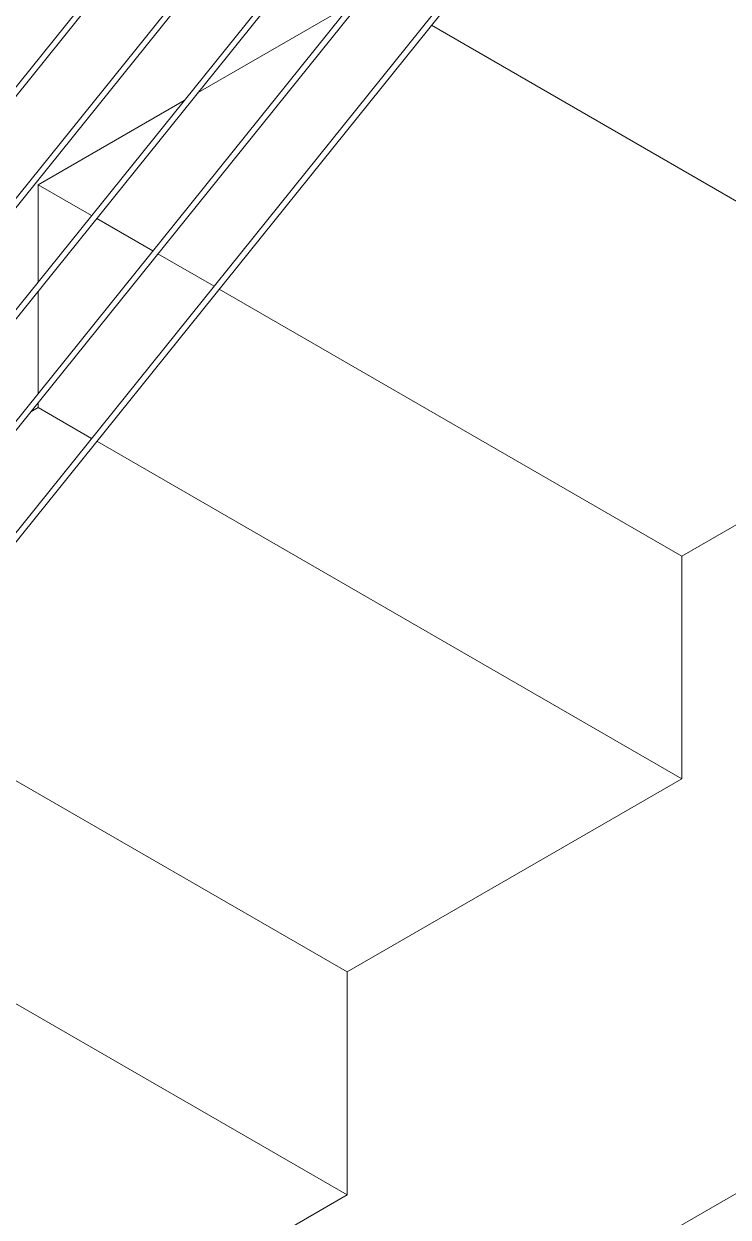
# Model space of a CAD drawing. Header units: inches. Extents: x 0.03 to 2.74, y 0.01 to 1.91.
# Drawn here: x 0.2089 to 0.2724, y 0.2762 to 0.3838 of the extents above; entities that cross this region are included whole.
import ezdxf

# ---------------------------------------------------------------- set-up
doc = ezdxf.new("R2010")
doc.units = ezdxf.units.IN
doc.header["$MEASUREMENT"] = 0

msp = doc.modelspace()

# ---------------------------------------------------------------- linework, layer by layer
at = {"linetype": 'Continuous', "lineweight": 15}
for p, q in [((0.2704031144144123, 0.4554668864574024), (0.1956071433315645, 0.3624214030015886)), ((0.1956071433315645, 0.3615901031708369), (0.270700271820744, 0.4550052494947474)), ((0.2704031144144123, 0.4454208632879126), (0.19017526081413, 0.3456181777534251)), ((0.19017526081413, 0.3447868739307422), (0.270700271820744, 0.4449592263252577)), ((0.2704031144144123, 0.4353748391204401), (0.19017526081413, 0.3355721475980558)), ((0.19017526081413, 0.3347408517592353), (0.270700271820744, 0.4349132021577852)), ((0.2704031144144123, 0.4253288169489332), (0.19017526081413, 0.3255261254265489)), ((0.19017526081413, 0.3246948295877284), (0.270700271820744, 0.4248671779903126)), ((0.2704031144144123, 0.4152827907854951), (0.19017526081413, 0.3154801032550419)), ((0.19017526081413, 0.3146488074162215), (0.270700271820744, 0.4148211558188058)), ((0.2384558343554936, 0.3855866971810236), (0.224634488895986, 0.3776078042827606)), ((0.2983905438768084, 0.3532236649093706), (0.2456561940733021, 0.3836665570557553)), ((0.2233876169721263, 0.376888000442572), (0.210234191205408, 0.3692946893756161)), ((0.2150491748090208, 0.366515058507357), (0.210234191205408, 0.3692946893756161)), ((0.210234191205408, 0.3692946893756161), (0.210234191205408, 0.3605252628462599)), ((0.2205650952109124, 0.3633307854385031), (0.2155056101061941, 0.3662515640189369)), ((0.2079142858231636, 0.240716699870479), (0.4190255546150015, 0.3625886412267956)), ((0.2260810121558774, 0.3601465143652904), (0.2210215305080857, 0.3630672909500829)), ((0.210234191205408, 0.3596939671280662), (0.210234191205408, 0.3504792406747529)), ((0.2682317911922601, 0.3358133875727539), (0.2265374509099772, 0.359883017881229)), ((0.2983905438768084, 0.3532236649093706), (0.2682317911922601, 0.3358133875727539)), ((0.210234191205408, 0.3492026450326022), (0.2095662715126188, 0.3488170632012951)), ((0.210234191205408, 0.3496479449565592), (0.210234191205408, 0.3492026450326022)), ((0.2150491748090208, 0.3464230141643432), (0.210234191205408, 0.3492026450326022)), ((0.2682317911922601, 0.31572134322974), (0.2155056101061941, 0.346159519675923)), ((0.2682317911922601, 0.3358133875727539), (0.2682317911922601, 0.31572134322974)), ((0.2380730385077118, 0.2983110658931234), (0.1963868669428691, 0.3223759805013968)), ((0.2682317911922601, 0.31572134322974), (0.2380730385077118, 0.2983110658931234)), ((0.2380730385077118, 0.2782190215501095), (0.1901752642710565, 0.305869818053178)), ((0.2380730385077118, 0.2983110658931234), (0.2380730385077118, 0.2782190215501095)), ((0.2380730385077118, 0.2782190215501095), (0.2079142858231636, 0.2608087442134929))]:
    msp.add_line(p, q, dxfattribs=at)

doc.saveas('drawing.dxf')
